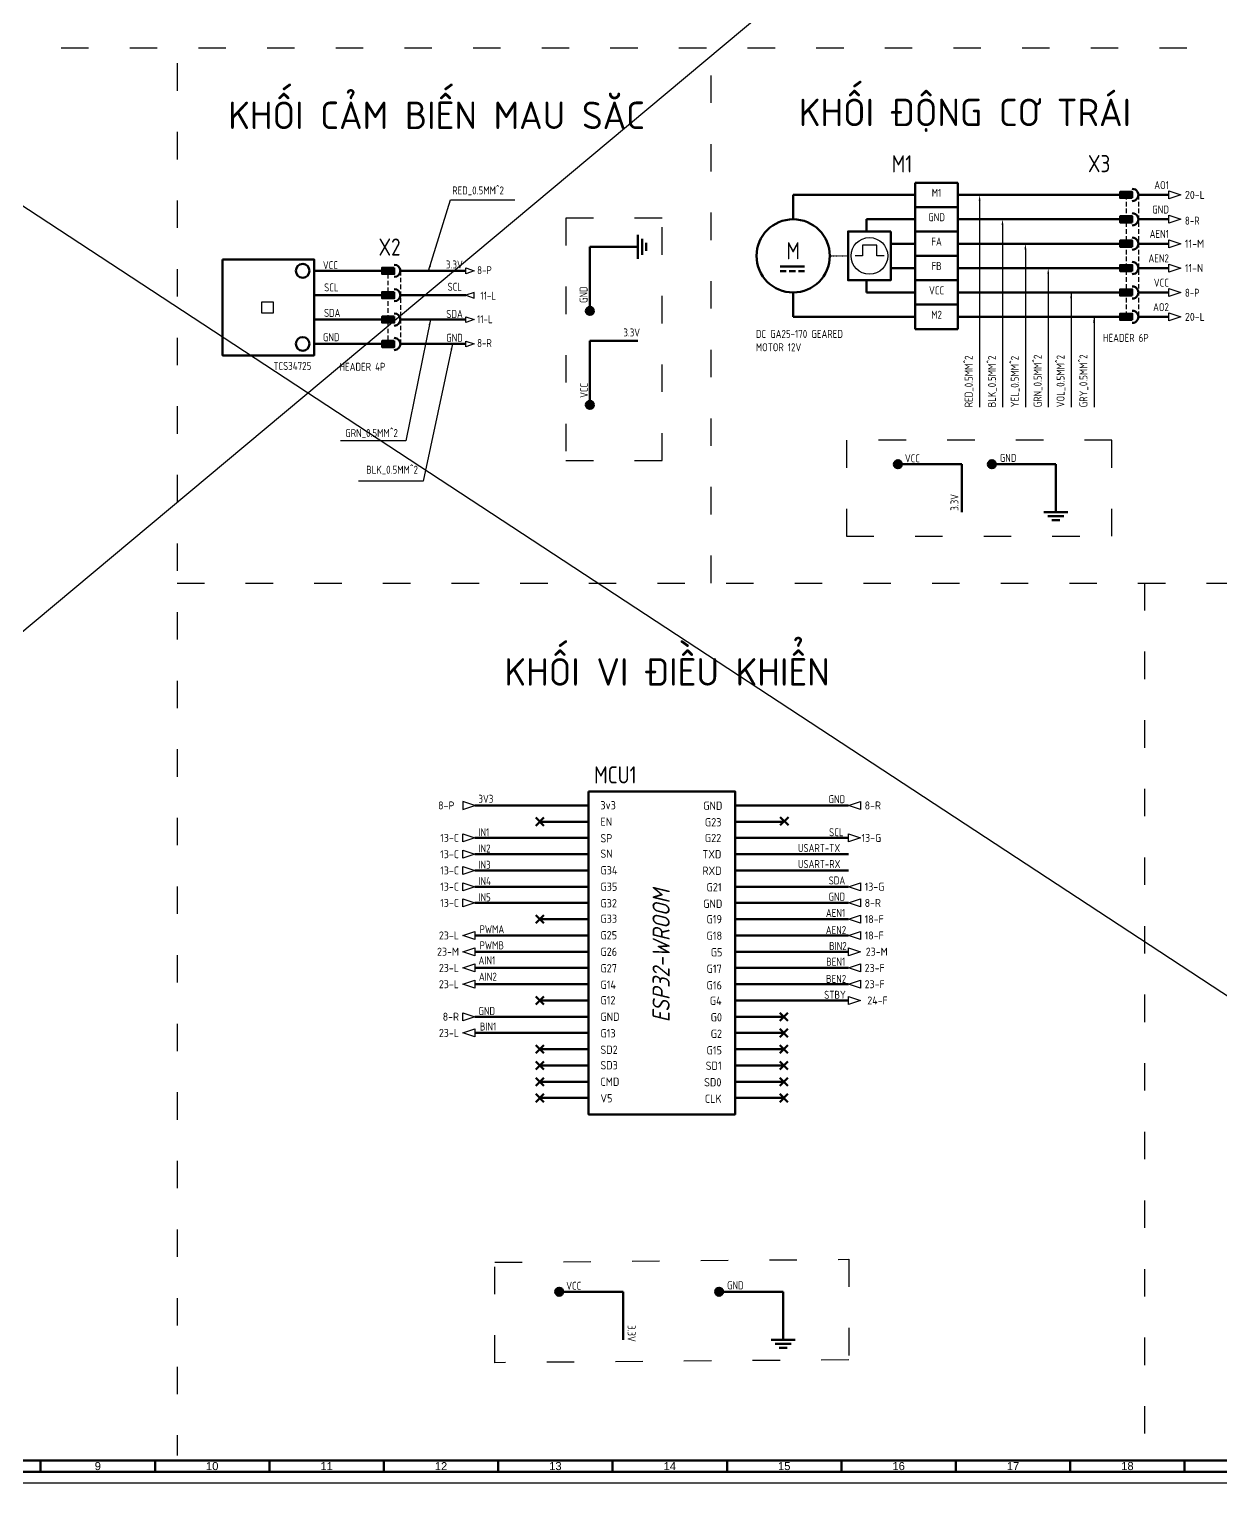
# Model space of a CAD drawing. Extents: x -73 to 5488, y -2262 to 3535.
# Drawn here: x 3952 to 4473, y -1766 to -1119 of the extents above; entities that cross this region are included whole.
import ezdxf
from ezdxf.enums import TextEntityAlignment as Align

# ---------------------------------------------------------------- set-up
doc = ezdxf.new("R2010")
doc.units = 0
for name, pattern in [('ACAD_ISO03W100', [30, 12, -18]), ('ACISOWELD', [3, 2, -1]), ('DASHED', [0.2, 0.1, -0.1])]:
    doc.linetypes.add(name, pattern=pattern)
for name, color, linetype, lineweight in [('BLK_0.5mm^2', 7, 'Continuous', 50), ('Khung_ten', 7, 'Continuous', 70), ('Lien dam 05', 2, 'Continuous', 50), ('Net dut025', 150, 'ACAD_ISO03W100', 25), ('Net khuat', 140, 'ACISOWELD', 25), ('Text', 3, 'Continuous', 25)]:
    doc.layers.add(name, color=color, linetype=linetype, lineweight=lineweight)
for name, color, linetype in [('NETDUC', 7, 'DASHED'), ('SYMS', 7, 'Continuous'), ('TAGS', 150, 'Continuous'), ('WIREREF', 52, 'Continuous'), ('WIREREF_DEST', 7, 'Continuous'), ('XREF', 7, 'Continuous')]:
    doc.layers.add(name, color=color, linetype=linetype)
doc.styles.add('3 ITALIC', font='tcvn+7284-2003i.ttf', dxfattribs={"height": 2.5})
doc.styles.add('Annotative', font='arial.ttf')
doc.styles.get("Standard").update_dxf_attribs({"font": 'isocp2.shx', "width": 0.9, "height": 3.5})
doc.styles.add('TVCN12', font='tcvn+7284-2003i.ttf', dxfattribs={"height": 2.5})
doc.styles.add('VN', font='Microsoft YaHei UI.ttf', dxfattribs={"width": 0.8})
doc.styles.add('WD_IEC 3.5', font='isocp2.shx', dxfattribs={"width": 0.9, "height": 3.5})
doc.styles.add('WD_IEC_2.5mm', font='isocp2.shx', dxfattribs={"width": 0.9, "height": 2.5})
doc.dimstyles.get("Standard").update_dxf_attribs({"dimtxt": 2.5, "dimasz": 0.18, "dimexe": 0.18, "dimexo": 0.0625, "dimgap": 0.09, "dimtad": 0, "dimtih": 1, "dimtoh": 1, "dimdec": 4, "dimzin": 0, "dimdsep": 46, "dimtxsty": 'Standard', "dimcen": 0.09, "dimadec": 0, "dimazin": 0, "dimtfac": 1, "dimtdec": 4, "dimtofl": 0, "dimtmove": 0, "dimatfit": 3, "dimfxl": 1, "dimtolj": 1, "dimtzin": 0, "dimarcsym": 0})

# ---------------------------------------------------------------- blocks, each defined once
blk = doc.blocks.new('VGND2')
for p, q in [((0, 0), (0, -5)), ((-3.75, -5), (3.75, -5)), ((-2.5, -6.25), (2.5, -6.25)), ((-1.25, -7.5), (1.25, -7.5))]:
    blk.add_line(p, q)
at = {"style": 'WD_IEC 3.5'}
for tag, p in [('INST', (-5.25, 2.75)), ('LOC', (-5.25, -0.75)), ('TAG1', (-5.25, -4.25))]:
    blk.add_attdef(tag, text='', height=2.5, dxfattribs=at).set_placement(p, align=Align.RIGHT)
at = {"style": 'WD_IEC 3.5', "flags": 1}
blk.add_attdef('X2TERM01', (0, 0), '', height=0.32, dxfattribs=at)
blk = doc.blocks.new('VC01PJ')
for p, q in [((0, 2.5), (0, 5)), ((0, -5), (0, -1.25))]:
    blk.add_line(p, q)
blk.add_lwpolyline([(-0.63, 0), (0.62, 0), (0.62, 2.5), (-0.63, 2.5)], close=True)
blk.add_arc((0, 0), 1.25, 180, 0)
blk.add_solid([(-0.63, 2.5), (-0.63, 0), (0.62, 2.5), (0.62, 0)])
at = {"style": 'WD_IEC 3.5'}
for tag, p in [('INST', (-5.25, 8)), ('LOC', (-5.25, 5)), ('TAG1', (-5.25, 2)), ('DESC1', (-5.25, -5.6)), ('DESC3', (-5.25, -11.6)), ('DESC2', (-5.25, -8.6))]:
    blk.add_attdef(tag, text='', height=2.5, dxfattribs=at).set_placement(p, align=Align.RIGHT)
blk.add_attdef('TERM02', text='', height=2, rotation=90, dxfattribs=at).set_placement((-1, 5), align=Align.RIGHT)
at = {"style": 'WD_IEC 3.5', "flags": 1}
for tag, p, height in [('X2TERM02', (0, 5), 0.32), ('X2TERMDESC02', (0, 4.48), 0.32), ('MFG', (2.75, 4), 1.5), ('X4LINK', (-1.25, 1.25), 0.32), ('X1LINK', (1.25, 1.25), 0.32), ('CAT', (2.75, 1.5), 1.5), ('ASSYCODE', (2.75, -2.75), 1), ('X8TERM01', (0, -5), 0.32), ('X8TERMDESC01', (0, -5.52), 0.32), ('FAMILY', (2.75, -4.25), 1), ('CATDESC', (2.75, -5.75), 1)]:
    blk.add_attdef(tag, p, '', height=height, dxfattribs=at)
at = {"style": 'WD_IEC 3.5'}
blk.add_attdef('TERM01', (-1, -5), '', height=2, rotation=90, dxfattribs=at)
blk = doc.blocks.new('HA1S1')
blk.add_lwpolyline([(0, 1.25), (3.75, 0), (0, -1.25)], close=True)
at = {"style": 'WD_IEC 3.5'}
for tag, height, flags, p in [('WIRENO', 2.5, 8, (-1.25, 1)), ('SIGCODE', 1, 1, (5, 1.8))]:
    blk.add_attdef(tag, text='', height=height, dxfattribs=dict(at, flags=flags)).set_placement(p, align=Align.RIGHT)
at = {"style": 'WD_IEC 3.5', "flags": 1}
blk.add_attdef('X4TERM01', (0, 0), '', height=0.32, dxfattribs=at)
at = {"style": 'WD_IEC 3.5'}
blk.add_attdef('XREF', text='', height=2.5, dxfattribs=at).set_placement((5, 0), align=Align.MIDDLE_LEFT)
blk.add_attdef('DESC1', text='', height=2.5, dxfattribs=at).set_placement((-1.25, -1), align=Align.TOP_RIGHT)
blk = doc.blocks.new('HA1D3')
blk.add_lwpolyline([(0, 0), (-3.75, -1.25), (-3.75, 1.25)], close=True)
at = {"style": 'WD_IEC 3.5'}
blk.add_attdef('XREF', text='', height=2.5, dxfattribs=at).set_placement((-5, 0), align=Align.MIDDLE_RIGHT)
at = {"style": 'WD_IEC 3.5', "flags": 1}
blk.add_attdef('SIGCODE', text='', height=1, dxfattribs=at).set_placement((-2.5, 1.8), align=Align.RIGHT)
at = {"style": 'WD_IEC 3.5'}
for tag, p, height, flags in [('X1TERM01', (0, 0), 0.32, 1), ('WIRENO', (1.25, 1), 2.5, 8)]:
    blk.add_attdef(tag, p, '', height=height, dxfattribs=dict(at, flags=flags))
blk.add_attdef('DESC1', text='', height=2.5, dxfattribs=at).set_placement((1.25, -1), align=Align.TOP_LEFT)
blk = doc.blocks.new('HA1D1')
blk.add_lwpolyline([(0, 0), (3.75, 1.25), (3.75, -1.25)], close=True)
at = {"style": 'WD_IEC 3.5'}
for tag, height, flags, p in [('WIRENO', 2.5, 8, (-1.25, 1)), ('SIGCODE', 1, 1, (5, 1.8))]:
    blk.add_attdef(tag, text='', height=height, dxfattribs=dict(at, flags=flags)).set_placement(p, align=Align.RIGHT)
at = {"style": 'WD_IEC 3.5', "flags": 1}
blk.add_attdef('X4TERM01', (0, 0), '', height=0.32, dxfattribs=at)
at = {"style": 'WD_IEC 3.5'}
blk.add_attdef('XREF', text='', height=2.5, dxfattribs=at).set_placement((5, 0), align=Align.MIDDLE_LEFT)
blk.add_attdef('DESC1', text='', height=2.5, dxfattribs=at).set_placement((-1.25, -1), align=Align.TOP_RIGHT)
blk = doc.blocks.new('HA1S3')
blk.add_lwpolyline([(-3.75, 0), (0, 1.25), (0, -1.25)], close=True)
at = {"style": 'WD_IEC 3.5'}
blk.add_attdef('XREF', text='', height=2.5, dxfattribs=at).set_placement((-5, 0), align=Align.MIDDLE_RIGHT)
at = {"style": 'WD_IEC 3.5', "flags": 1}
blk.add_attdef('SIGCODE', text='', height=1, dxfattribs=at).set_placement((-2.5, 1.8), align=Align.RIGHT)
at = {"style": 'WD_IEC 3.5'}
for tag, p, height, flags in [('X1TERM01', (0, 0), 0.32, 1), ('WIRENO', (1.25, 1), 2.5, 8)]:
    blk.add_attdef(tag, p, '', height=height, dxfattribs=dict(at, flags=flags))
blk.add_attdef('DESC1', text='', height=2.5, dxfattribs=at).set_placement((1.25, -1), align=Align.TOP_LEFT)

msp = doc.modelspace()

# ---------------------------------------------------------------- hatches: boundary and pattern name
at = {"layer": 'Lien dam 05'}
h = msp.add_hatch(color=256, dxfattribs=at)
h.dxf.hatch_style = 1
h.paths.add_polyline_path([(4195.5, -1242.09, 0.414214), (4197.25, -1243.84), (4197.25, -1242.09)])
h.paths.add_polyline_path([(4195.5, -1242.09), (4197.25, -1242.09), (4197.25, -1240.34, 0.414214)])
h.paths.add_polyline_path([(4197.25, -1240.34), (4197.25, -1242.09), (4197.25, -1243.84, 1)])
h = msp.add_hatch(color=256, dxfattribs=at)
h.dxf.hatch_style = 1
h.paths.add_polyline_path([(4199, -1283.16, -0.414214), (4197.25, -1284.91), (4197.25, -1283.16)])
h.paths.add_polyline_path([(4199, -1283.16), (4197.25, -1283.16), (4197.25, -1281.41, -0.414214)])
h.paths.add_polyline_path([(4197.25, -1281.41), (4197.25, -1283.16), (4197.25, -1284.91, -1)])
h = msp.add_hatch(color=256, dxfattribs=at)
h.dxf.hatch_style = 1
h.paths.add_polyline_path([(4331.84, -1310.9, -0.414214), (4330.09, -1309.15), (4331.84, -1309.15)])
h.paths.add_polyline_path([(4331.84, -1310.9), (4331.84, -1309.15), (4333.59, -1309.15, -0.414214)])
h.paths.add_polyline_path([(4333.59, -1309.15), (4331.84, -1309.15), (4330.09, -1309.15, -1)])
h = msp.add_hatch(color=256, dxfattribs=at)
h.dxf.hatch_style = 1
h.paths.add_polyline_path([(4372.91, -1307.4, 0.414214), (4371.16, -1309.15), (4372.91, -1309.15)])
h.paths.add_polyline_path([(4372.91, -1307.4), (4372.91, -1309.15), (4374.66, -1309.15, 0.414214)])
h.paths.add_polyline_path([(4374.66, -1309.15), (4372.91, -1309.15), (4371.16, -1309.15, 1)])
h = msp.add_hatch(color=256, dxfattribs=at)
h.dxf.hatch_style = 1
h.paths.add_polyline_path([(4183.82, -1672.76, -0.414214), (4182.07, -1671.01), (4183.82, -1671.01)])
h.paths.add_polyline_path([(4183.82, -1672.76), (4183.82, -1671.01), (4185.57, -1671.01, -0.414214)])
h.paths.add_polyline_path([(4185.57, -1671.01), (4183.82, -1671.01), (4182.07, -1671.01, -1)])
h = msp.add_hatch(color=256, dxfattribs=at)
h.dxf.hatch_style = 1
h.paths.add_polyline_path([(4253.69, -1669.26, 0.414214), (4251.94, -1671.01), (4253.69, -1671.01)])
h.paths.add_polyline_path([(4253.69, -1669.26), (4253.69, -1671.01), (4255.44, -1671.01, 0.414214)])
h.paths.add_polyline_path([(4255.44, -1671.01), (4253.69, -1671.01), (4251.94, -1671.01, 1)])

# ---------------------------------------------------------------- linework, layer by layer
msp.add_lwpolyline([(3559.15, -1754.79), (3559.15, -913.79), (4748.15, -913.79), (4748.15, -1754.79), (3559.15, -1754.79)], close=True)
at = {"layer": 'BLK_0.5mm^2'}
for p, q in [((4101.08, -1224.54), (4076.69, -1224.54)), ((4122.41, -1224.54), (4142.93, -1224.54)), ((4101.08, -1235.21), (4076.69, -1235.21)), ((4122.41, -1235.21), (4142.93, -1235.21)), ((4101.08, -1245.87), (4076.69, -1245.87)), ((4122.41, -1245.87), (4142.93, -1245.87)), ((4101.08, -1256.54), (4076.69, -1256.54)), ((4122.41, -1256.54), (4142.93, -1256.54))]:
    msp.add_line(p, q, dxfattribs=at)
at = {"layer": 'Khung_ten'}
for p, q in [((3957.15, -1749.79), (3957.15, -1744.79)), ((4007.15, -1749.79), (4007.15, -1744.79)), ((4057.15, -1749.79), (4057.15, -1744.79)), ((4107.15, -1749.79), (4107.15, -1744.79)), ((4157.15, -1749.79), (4157.15, -1744.79)), ((4207.15, -1749.79), (4207.15, -1744.79)), ((4257.15, -1749.79), (4257.15, -1744.79)), ((4307.15, -1749.79), (4307.15, -1744.79)), ((4357.15, -1749.79), (4357.15, -1744.79)), ((4407.15, -1749.79), (4407.15, -1744.79)), ((4457.15, -1749.79), (4457.15, -1744.79))]:
    msp.add_line(p, q, dxfattribs=at)
for points in [[(3571.15, -1749.79), (4743.15, -1749.79), (4743.15, -918.79), (3571.15, -918.79)], [(3576.15, -1744.79), (4738.15, -1744.79), (4738.15, -923.79), (3576.15, -923.79)]]:
    msp.add_lwpolyline(points, close=True, dxfattribs=at)
at = {"layer": 'Lien dam 05'}
for p, q in [((4339.41, -1196.67), (4339.41, -1186.01)), ((4358.07, -1186.01), (4339.41, -1186.01)), ((4358.07, -1186.01), (4358.07, -1196.67)), ((4286.07, -1191.34), (4339.41, -1191.34)), ((4286.07, -1202.01), (4286.07, -1191.34)), ((4358.07, -1196.67), (4339.41, -1196.67)), ((4339.41, -1207.34), (4339.41, -1196.67)), ((4358.07, -1191.34), (4368.74, -1191.34)), ((4358.07, -1191.34), (4374.07, -1191.34)), ((4358.07, -1196.67), (4358.07, -1207.34)), ((4367.55, -1191.34), (4426.89, -1191.34)), ((4436.96, -1191.34), (4450.29, -1191.34)), ((4339.41, -1202.01), (4318.07, -1202.01)), ((4318.07, -1202.01), (4318.07, -1207.34)), ((4358.07, -1202.01), (4368.74, -1202.01)), ((4358.07, -1202.01), (4374.07, -1202.01)), ((4367.55, -1202.01), (4426.89, -1202.01)), ((4436.96, -1202.01), (4450.29, -1202.01)), ((4358.07, -1207.34), (4339.41, -1207.34)), ((4339.41, -1218.01), (4339.41, -1207.34)), ((4358.07, -1207.34), (4358.07, -1218.01)), ((4197.25, -1214.09), (4204.25, -1214.09)), ((4197.25, -1214.09), (4197.25, -1242.09)), ((4204.25, -1214.09), (4211.25, -1214.09)), ((4328.74, -1212.67), (4339.41, -1212.67)), ((4358.07, -1212.67), (4368.74, -1212.67)), ((4358.07, -1212.67), (4374.07, -1212.67)), ((4367.55, -1212.67), (4426.89, -1212.67)), ((4436.96, -1212.67), (4450.29, -1212.67)), ((4280.39, -1222.62), (4291.06, -1222.62)), ((4358.07, -1218.01), (4339.41, -1218.01)), ((4339.41, -1228.67), (4339.41, -1218.01)), ((4358.07, -1218.01), (4358.07, -1228.67)), ((4280.39, -1224.75), (4283.06, -1224.75)), ((4284.34, -1224.75), (4287.11, -1224.75)), ((4291.06, -1224.75), (4288.39, -1224.75)), ((4318.07, -1228.67), (4318.07, -1234.01)), ((4328.74, -1223.34), (4339.41, -1223.34)), ((4358.07, -1228.67), (4339.41, -1228.67)), ((4339.41, -1239.34), (4339.41, -1228.67)), ((4358.07, -1223.34), (4368.74, -1223.34)), ((4358.07, -1223.34), (4374.07, -1223.34)), ((4358.07, -1228.67), (4358.07, -1239.34)), ((4367.55, -1223.34), (4426.89, -1223.34)), ((4436.96, -1223.34), (4450.29, -1223.34)), ((4286.07, -1234.01), (4286.07, -1244.67)), ((4318.07, -1234.01), (4339.41, -1234.01)), ((4358.07, -1234.01), (4368.74, -1234.01)), ((4358.07, -1234.01), (4374.07, -1234.01)), ((4367.55, -1234.01), (4426.89, -1234.01)), ((4436.96, -1234.01), (4450.29, -1234.01)), ((4358.07, -1239.34), (4339.41, -1239.34)), ((4339.41, -1250.01), (4339.41, -1239.34)), ((4358.07, -1239.34), (4358.07, -1250.01)), ((4286.07, -1244.67), (4339.41, -1244.67)), ((4358.07, -1244.67), (4368.74, -1244.67)), ((4358.07, -1244.67), (4374.07, -1244.67)), ((4367.55, -1244.67), (4426.89, -1244.67)), ((4436.96, -1244.67), (4450.29, -1244.67)), ((4197.25, -1255.16), (4218.25, -1255.16)), ((4197.25, -1255.16), (4197.25, -1283.16)), ((4358.07, -1250.01), (4339.41, -1250.01)), ((4359.84, -1309.15), (4331.84, -1309.15)), ((4359.84, -1309.15), (4359.84, -1330.15)), ((4400.91, -1309.15), (4372.91, -1309.15)), ((4400.91, -1309.15), (4400.91, -1316.15)), ((4400.91, -1316.15), (4400.91, -1323.15)), ((4147, -1458.35), (4196.65, -1458.35)), ((4310.31, -1458.35), (4260.66, -1458.35)), ((4173.56, -1463.69), (4177.09, -1467.22)), ((4173.56, -1467.22), (4177.09, -1463.69)), ((4196.65, -1465.45), (4175.33, -1465.45)), ((4281.98, -1465.45), (4260.66, -1465.45)), ((4280.42, -1463.48), (4283.96, -1467.01)), ((4280.42, -1467.01), (4283.96, -1463.48)), ((4147, -1472.56), (4196.65, -1472.56)), ((4310.31, -1472.56), (4260.66, -1472.56)), ((4147, -1479.67), (4196.65, -1479.67)), ((4310.31, -1479.67), (4260.66, -1479.67)), ((4147, -1486.78), (4196.65, -1486.78)), ((4310.31, -1486.78), (4260.66, -1486.78)), ((4147, -1493.88), (4196.65, -1493.88)), ((4310.31, -1493.88), (4260.66, -1493.88)), ((4147, -1500.99), (4196.65, -1500.99)), ((4196.65, -1500.99), (4175.33, -1500.99)), ((4310.31, -1500.99), (4260.66, -1500.99)), ((4173.56, -1506.33), (4177.09, -1509.87)), ((4173.56, -1509.87), (4177.09, -1506.33)), ((4196.65, -1508.1), (4175.33, -1508.1)), ((4310.31, -1508.1), (4260.66, -1508.1)), ((4147, -1515.21), (4196.65, -1515.21)), ((4310.31, -1515.21), (4260.66, -1515.21)), ((4147, -1522.31), (4196.65, -1522.31)), ((4310.31, -1522.31), (4260.66, -1522.31)), ((4147, -1529.42), (4196.65, -1529.42)), ((4310.31, -1529.42), (4260.66, -1529.42)), ((4147, -1536.53), (4196.65, -1536.53)), ((4310.31, -1536.53), (4260.66, -1536.53)), ((4173.56, -1541.87), (4177.09, -1545.4)), ((4173.56, -1545.4), (4177.09, -1541.87)), ((4196.65, -1543.64), (4175.33, -1543.64)), ((4310.31, -1543.64), (4260.66, -1543.64)), ((4147, -1550.74), (4196.65, -1550.74)), ((4281.98, -1550.74), (4260.66, -1550.74)), ((4280.21, -1548.98), (4283.75, -1552.51)), ((4280.21, -1552.51), (4283.75, -1548.98)), ((4147, -1557.85), (4196.65, -1557.85)), ((4281.98, -1557.85), (4260.66, -1557.85)), ((4280.21, -1556.08), (4283.75, -1559.62)), ((4280.21, -1559.62), (4283.75, -1556.08)), ((4173.56, -1563.19), (4177.09, -1566.73)), ((4173.56, -1566.73), (4177.09, -1563.19)), ((4196.65, -1564.96), (4175.33, -1564.96)), ((4281.98, -1564.96), (4260.66, -1564.96)), ((4280.21, -1563.19), (4283.75, -1566.73)), ((4280.21, -1566.73), (4283.75, -1563.19)), ((4173.56, -1570.3), (4177.09, -1573.83)), ((4173.56, -1573.83), (4177.09, -1570.3)), ((4196.65, -1572.07), (4175.33, -1572.07)), ((4281.98, -1572.07), (4260.66, -1572.07)), ((4280.21, -1570.3), (4283.75, -1573.83)), ((4280.21, -1573.83), (4283.75, -1570.3)), ((4173.56, -1577.41), (4177.09, -1580.94)), ((4173.56, -1580.94), (4177.09, -1577.41)), ((4280.21, -1577.41), (4283.75, -1580.94)), ((4280.21, -1580.94), (4283.75, -1577.41)), ((4173.56, -1584.51), (4177.09, -1588.05)), ((4173.56, -1588.05), (4177.09, -1584.51)), ((4196.65, -1579.17), (4175.33, -1579.17)), ((4281.98, -1579.17), (4260.66, -1579.17)), ((4280.21, -1584.51), (4283.75, -1588.05)), ((4280.21, -1588.05), (4283.75, -1584.51)), ((4196.65, -1586.28), (4175.33, -1586.28)), ((4281.98, -1586.28), (4260.66, -1586.28)), ((4211.82, -1671.01), (4183.82, -1671.01)), ((4211.82, -1671.01), (4211.82, -1692.01)), ((4281.69, -1671.01), (4253.69, -1671.01)), ((4281.69, -1671.01), (4281.69, -1678.01)), ((4281.69, -1678.01), (4281.69, -1685.01))]:
    msp.add_line(p, q, dxfattribs=at)
at = {"layer": 'Lien dam 05', "lineweight": 25}
for p, q in [((4322.7, -1213.25), (4316.3, -1213.25)), ((4316.3, -1213.25), (4316.3, -1218.04)), ((4322.7, -1217.99), (4322.7, -1213.25)), ((4316.3, -1218.04), (4313.11, -1218.04)), ((4325.9, -1217.99), (4322.7, -1217.99))]:
    msp.add_line(p, q, dxfattribs=at)
at = {"layer": 'Lien dam 05'}
for points in [[(4328.74, -1207.34), (4328.74, -1228.67), (4310.07, -1228.67), (4310.07, -1207.34)], [(4036.7, -1219.55), (4036.7, -1261.53), (4076.69, -1261.53), (4076.69, -1219.55)], [(4196.65, -1452.23), (4260.66, -1452.23), (4260.66, -1593.44), (4196.65, -1593.44)]]:
    msp.add_lwpolyline(points, close=True, dxfattribs=at)
msp.add_lwpolyline([(4260.66, -1452.23), (4260.66, -1593.44), (4196.65, -1593.44), (4196.65, -1452.23)], dxfattribs=at)
for centre, radius in [((4286.07, -1218.01), 16), ((4071.69, -1224.55), 3), ((4197.25, -1242.09), 1.75), ((4071.69, -1256.53), 3), ((4197.25, -1283.16), 1.75), ((4331.84, -1309.15), 1.75), ((4372.91, -1309.15), 1.75), ((4183.82, -1671.01), 1.75), ((4253.69, -1671.01), 1.75)]:
    msp.add_circle(centre, radius, dxfattribs=at)
at = {"layer": 'Lien dam 05', "lineweight": 25}
msp.add_circle((4319.41, -1218.01), 8, dxfattribs=at)
at = {"layer": 'Net dut025'}
for p, q in [((4016.77, -923.79), (4016.77, -1742.69)), ((3576.15, -1127.05), (4738.15, -1127.05)), ((4250.26, -1361.08), (4250.26, -1127.05)), ((4016.77, -1361.08), (4738.15, -1361.08)), ((4439.69, -1361.08), (4439.69, -1744.79))]:
    msp.add_line(p, q, dxfattribs=at)
for points in [[(4186.75, -1201.45), (4186.75, -1307.52), (4228.75, -1307.52), (4228.75, -1201.45)], [(4425.41, -1298.65), (4309.33, -1298.65), (4309.33, -1340.65), (4425.41, -1340.65)], [(4310.34, -1656.84), (4310.34, -1700.78), (4155.68, -1702.06), (4155.68, -1658.12)]]:
    msp.add_lwpolyline(points, close=True, dxfattribs=at)
at = {"layer": 'Net khuat'}
for p, q in [((4431.62, -1191.34), (4431.62, -1246.01)), ((4436.96, -1191.34), (4436.96, -1244.67)), ((4109.08, -1257.87), (4109.08, -1223.21)), ((4114.41, -1224.54), (4114.41, -1256.54))]:
    msp.add_line(p, q, dxfattribs=at)
at = {"layer": 'NETDUC'}
msp.add_line((4302.07, -1218.01), (4310.07, -1218.01), dxfattribs=at)
at = {"layer": 'SYMS'}
for p, q in [((2684.64, -365.88), (5487.99, -2206.03)), ((5106.8, -413.47), (2899.06, -2261.56)), ((4367.55, -1193.84), (4367.55, -1258.48)), ((4377.55, -1204.51), (4377.55, -1258.48)), ((4387.55, -1215.17), (4387.55, -1258.48)), ((4397.55, -1225.84), (4397.55, -1258.48)), ((4407.55, -1234.01), (4407.55, -1258.48)), ((4417.55, -1244.67), (4417.55, -1258.48)), ((4367.55, -1258.48), (4367.55, -1284.2)), ((4377.55, -1258.48), (4377.55, -1284.2)), ((4387.55, -1258.48), (4387.55, -1284.2)), ((4397.55, -1258.48), (4397.55, -1284.2)), ((4407.55, -1258.48), (4407.55, -1284.2)), ((4417.55, -1258.48), (4417.55, -1284.2))]:
    msp.add_line(p, q, dxfattribs=at)
msp.add_lwpolyline([(4053.81, -1238.04), (4058.81, -1238.04), (4058.81, -1243.04), (4053.81, -1243.04)], close=True, dxfattribs=at)
for points in [[(4367.14, -1193.84), (4367.55, -1191.34), (4367.97, -1193.84)], [(4377.14, -1204.51), (4377.55, -1202.01), (4377.97, -1204.51)], [(4387.14, -1215.17), (4387.55, -1212.67), (4387.97, -1215.17)], [(4397.14, -1225.84), (4397.55, -1223.34), (4397.97, -1225.84)], [(4407.14, -1236.51), (4407.55, -1234.01), (4407.97, -1236.51)], [(4417.14, -1247.17), (4417.55, -1244.67), (4417.97, -1247.17)]]:
    msp.add_solid(points, dxfattribs=at)

# ---------------------------------------------------------------- block references
at = {"layer": 'BLK_0.5mm^2', "yscale": 2.13333866664, "zscale": 2.13333866664}
for p, xscale, rotation in [((4434.29, -1191.34), 2.13333866664, 89.99999999999997), ((4434.29, -1202.01), 2.13333866664, 89.99999999999997), ((4434.29, -1212.67), 2.13333866664, 89.99999999999997), ((4434.29, -1223.34), 2.13333866664, 89.99999999999997), ((4111.74, -1235.21), -2.13333866664, 90), ((4434.29, -1234.01), 2.13333866664, 89.99999999999997), ((4434.29, -1244.67), 2.13333866664, 89.99999999999997), ((4111.74, -1245.87), -2.13333866664, 90), ((4111.74, -1256.54), -2.13333866664, 90)]:
    msp.add_blockref('VC01PJ', p, dxfattribs=dict(at, xscale=xscale, rotation=rotation))
at = {"layer": 'BLK_0.5mm^2'}
ref = msp.add_blockref('VC01PJ', (4111.74, -1224.54), dxfattribs=dict(at, xscale=-2.13333866664, yscale=2.13333866664, zscale=2.13333866664, rotation=90))
ref.add_attrib('TAG1', 'X2', dxfattribs={"layer": 'TAGS', "height": 7.5, "style": 'WD_IEC_2.5mm', "width": 0.9}).set_placement((4114.48, -1210.38), align=Align.TOP_RIGHT)
at = {"layer": 'Lien dam 05', "xscale": 1.4, "yscale": 1.4, "zscale": 1.4, "rotation": 90}
msp.add_blockref('VGND2', (4211.25, -1214.09), dxfattribs=at)
at = {"layer": 'Lien dam 05', "xscale": 1.4, "yscale": 1.4, "zscale": 1.4}
for p in [(4400.91, -1323.15), (4281.69, -1685.01)]:
    msp.add_blockref('VGND2', p, dxfattribs=at)
at = {"layer": 'SYMS'}
ref = msp.add_blockref('HA1S1', (4450.29, -1191.34), dxfattribs=dict(at, xscale=1.4, yscale=1.4, zscale=1.4))
ref.add_attrib('XREF', '20-L', dxfattribs={"layer": 'XREF', "height": 3.5, "style": 'WD_IEC 3.5'}).set_placement((4457.29, -1191.34), align=Align.MIDDLE_LEFT)
ref = msp.add_blockref('HA1S1', (4450.29, -1202.01), dxfattribs=dict(at, xscale=1.4, yscale=1.4, zscale=1.4))
ref.add_attrib('XREF', '8-R', dxfattribs={"layer": 'XREF', "height": 3.5, "style": 'WD_IEC_2.5mm', "width": 0.9}).set_placement((4457.29, -1200.86), align=Align.TOP_LEFT)
ref = msp.add_blockref('HA1S1', (4450.29, -1212.67), dxfattribs=dict(at, xscale=1.4, yscale=1.4, zscale=1.4))
ref.add_attrib('XREF', '11-M', dxfattribs={"layer": 'XREF', "height": 3.5, "style": 'WD_IEC 3.5'}).set_placement((4457.29, -1212.67), align=Align.MIDDLE_LEFT)
ref = msp.add_blockref('HA1S1', (4142.93, -1224.54), dxfattribs=at)
ref.add_attrib('XREF', '8-P', dxfattribs={"layer": 'XREF', "height": 3.5, "style": 'WD_IEC 3.5', "width": 0.9}).set_placement((4147.93, -1222.51), align=Align.TOP_LEFT)
ref.add_attrib('WIRENO', '3.3V', dxfattribs={"layer": 'WIREREF', "height": 3.5, "style": 'WD_IEC 3.5', "width": 0.9, "flags": 8}).set_placement((4141.68, -1220.03), align=Align.TOP_RIGHT)
ref = msp.add_blockref('HA1S1', (4450.29, -1223.34), dxfattribs=dict(at, xscale=1.4, yscale=1.4, zscale=1.4))
ref.add_attrib('XREF', '11-N', dxfattribs={"layer": 'XREF', "height": 3.5, "style": 'WD_IEC 3.5'}).set_placement((4457.29, -1223.34), align=Align.MIDDLE_LEFT)
ref = msp.add_blockref('HA1D3', (4142.93, -1235.21), dxfattribs=dict(at, xscale=-1))
ref.add_attrib('XREF', '11-L', dxfattribs={"layer": 'XREF', "height": 3.5, "style": 'WD_IEC 3.5', "width": 0.9}).set_placement((4156.2, -1233.7), align=Align.TOP_RIGHT)
ref.add_attrib('WIRENO', 'SCL', dxfattribs={"layer": 'WIREREF_DEST', "height": 3.5, "style": 'WD_IEC 3.5', "width": 0.9, "flags": 8}).set_placement((4135.02, -1229.76), align=Align.TOP_LEFT)
ref = msp.add_blockref('HA1S1', (4450.29, -1234.01), dxfattribs=dict(at, xscale=1.4, yscale=1.4, zscale=1.4))
ref.add_attrib('XREF', '8-P', dxfattribs={"layer": 'XREF', "height": 3.5, "style": 'WD_IEC_2.5mm', "width": 0.9}).set_placement((4457.29, -1232.39), align=Align.TOP_LEFT)
ref = msp.add_blockref('HA1S1', (4142.93, -1245.87), dxfattribs=at)
ref.add_attrib('XREF', '11-L', dxfattribs={"layer": 'XREF', "height": 3.5, "style": 'WD_IEC 3.5', "width": 0.9}).set_placement((4147.93, -1243.95), align=Align.TOP_LEFT)
ref.add_attrib('WIRENO', 'SDA', dxfattribs={"layer": 'WIREREF', "height": 3.5, "style": 'WD_IEC 3.5', "width": 0.9, "flags": 8}).set_placement((4141.68, -1241.67), align=Align.TOP_RIGHT)
ref = msp.add_blockref('HA1S1', (4450.29, -1244.67), dxfattribs=dict(at, xscale=1.4, yscale=1.4, zscale=1.4))
ref.add_attrib('XREF', '20-L', dxfattribs={"layer": 'XREF', "height": 3.5, "style": 'WD_IEC 3.5'}).set_placement((4457.29, -1244.67), align=Align.MIDDLE_LEFT)
ref = msp.add_blockref('HA1S1', (4142.93, -1256.54), dxfattribs=at)
ref.add_attrib('XREF', '8-R', dxfattribs={"layer": 'XREF', "height": 3.5, "style": 'WD_IEC 3.5', "width": 0.9}).set_placement((4147.93, -1254.37), align=Align.TOP_LEFT)
ref.add_attrib('WIRENO', 'GND', dxfattribs={"layer": 'WIREREF', "height": 3.5, "style": 'WD_IEC 3.5', "width": 0.9, "flags": 8}).set_placement((4141.68, -1252.08), align=Align.TOP_RIGHT)
ref = msp.add_blockref('HA1D1', (4147, -1458.35), dxfattribs=dict(at, xscale=-1.4, yscale=1.4, zscale=1.4))
ref.add_attrib('XREF', '8-P', dxfattribs={"layer": 'XREF', "height": 3.5, "style": 'WD_IEC 3.5'}).set_placement((4130.9, -1458.35), align=Align.MIDDLE_LEFT)
ref = msp.add_blockref('HA1D1', (4310.31, -1458.35), dxfattribs=dict(at, xscale=1.4, yscale=1.4, zscale=1.4))
ref.add_attrib('XREF', '8-R', dxfattribs={"layer": 'XREF', "height": 3.5, "style": 'WD_IEC 3.5'}).set_placement((4317.31, -1458.35), align=Align.MIDDLE_LEFT)
ref = msp.add_blockref('HA1D3', (4147, -1472.56), dxfattribs=dict(at, xscale=1.4, yscale=1.4, zscale=1.4))
ref.add_attrib('XREF', '13-C', dxfattribs={"layer": 'XREF', "height": 3.5, "style": 'WD_IEC 3.5'}).set_placement((4140, -1472.56), align=Align.MIDDLE_RIGHT)
ref = msp.add_blockref('HA1D3', (4315.56, -1472.56), dxfattribs=dict(at, xscale=1.4, yscale=1.4, zscale=1.4))
ref.add_attrib('XREF', '13-G', dxfattribs={"layer": 'XREF', "height": 3.5, "style": 'WD_IEC 3.5'}).set_placement((4324.54, -1472.56), align=Align.MIDDLE_RIGHT)
ref = msp.add_blockref('HA1D3', (4147, -1479.67), dxfattribs=dict(at, xscale=1.4, yscale=1.4, zscale=1.4))
ref.add_attrib('XREF', '13-C', dxfattribs={"layer": 'XREF', "height": 3.5, "style": 'WD_IEC 3.5'}).set_placement((4140, -1479.67), align=Align.MIDDLE_RIGHT)
ref = msp.add_blockref('HA1D3', (4147, -1486.78), dxfattribs=dict(at, xscale=1.4, yscale=1.4, zscale=1.4))
ref.add_attrib('XREF', '13-C', dxfattribs={"layer": 'XREF', "height": 3.5, "style": 'WD_IEC 3.5'}).set_placement((4140, -1486.78), align=Align.MIDDLE_RIGHT)
ref = msp.add_blockref('HA1D3', (4147, -1493.88), dxfattribs=dict(at, xscale=1.4, yscale=1.4, zscale=1.4))
ref.add_attrib('XREF', '13-C', dxfattribs={"layer": 'XREF', "height": 3.5, "style": 'WD_IEC 3.5'}).set_placement((4140, -1493.88), align=Align.MIDDLE_RIGHT)
ref = msp.add_blockref('HA1D1', (4310.31, -1493.88), dxfattribs=dict(at, xscale=1.4, yscale=1.4, zscale=1.4))
ref.add_attrib('XREF', '13-G', dxfattribs={"layer": 'XREF', "height": 3.5, "style": 'WD_IEC 3.5'}).set_placement((4317.31, -1493.88), align=Align.MIDDLE_LEFT)
ref = msp.add_blockref('HA1D3', (4147, -1500.99), dxfattribs=dict(at, xscale=1.4, yscale=1.4, zscale=1.4))
ref.add_attrib('XREF', '13-C', dxfattribs={"layer": 'XREF', "height": 3.5, "style": 'WD_IEC 3.5'}).set_placement((4140, -1500.99), align=Align.MIDDLE_RIGHT)
ref = msp.add_blockref('HA1D1', (4310.31, -1500.99), dxfattribs=dict(at, xscale=1.4, yscale=1.4, zscale=1.4))
ref.add_attrib('XREF', '8-R', dxfattribs={"layer": 'XREF', "height": 3.5, "style": 'WD_IEC 3.5'}).set_placement((4317.31, -1500.99), align=Align.MIDDLE_LEFT)
ref = msp.add_blockref('HA1D1', (4310.31, -1508.1), dxfattribs=dict(at, xscale=1.4, yscale=1.4, zscale=1.4))
ref.add_attrib('XREF', '18-F', dxfattribs={"layer": 'XREF', "height": 3.5, "style": 'WD_IEC 3.5'}).set_placement((4317.31, -1508.1), align=Align.MIDDLE_LEFT)
ref = msp.add_blockref('HA1S3', (4147, -1515.21), dxfattribs=dict(at, xscale=1.4, yscale=1.4, zscale=1.4))
ref.add_attrib('XREF', '23-L', dxfattribs={"layer": 'XREF', "height": 3.5, "style": 'WD_IEC 3.5'}).set_placement((4140, -1515.21), align=Align.MIDDLE_RIGHT)
ref = msp.add_blockref('HA1D1', (4310.31, -1515.21), dxfattribs=dict(at, xscale=1.4, yscale=1.4, zscale=1.4))
ref.add_attrib('XREF', '18-F', dxfattribs={"layer": 'XREF', "height": 3.5, "style": 'WD_IEC 3.5'}).set_placement((4317.31, -1515.21), align=Align.MIDDLE_LEFT)
ref = msp.add_blockref('HA1S3', (4147, -1522.31), dxfattribs=dict(at, xscale=1.4, yscale=1.4, zscale=1.4))
ref.add_attrib('XREF', '23-M', dxfattribs={"layer": 'XREF', "height": 3.5, "style": 'WD_IEC 3.5'}).set_placement((4140, -1522.31), align=Align.MIDDLE_RIGHT)
ref = msp.add_blockref('HA1D3', (4315.56, -1522.31), dxfattribs=dict(at, xscale=1.4, yscale=1.4, zscale=1.4))
ref.add_attrib('XREF', '23-M', dxfattribs={"layer": 'XREF', "height": 3.5, "style": 'WD_IEC 3.5'}).set_placement((4327.37, -1522.31), align=Align.MIDDLE_RIGHT)
ref = msp.add_blockref('HA1S3', (4147, -1529.42), dxfattribs=dict(at, xscale=1.4, yscale=1.4, zscale=1.4))
ref.add_attrib('XREF', '23-L', dxfattribs={"layer": 'XREF', "height": 3.5, "style": 'WD_IEC 3.5'}).set_placement((4140, -1529.42), align=Align.MIDDLE_RIGHT)
ref = msp.add_blockref('HA1D1', (4310.31, -1529.42), dxfattribs=dict(at, xscale=1.4, yscale=1.4, zscale=1.4))
ref.add_attrib('XREF', '23-F', dxfattribs={"layer": 'XREF', "height": 3.5, "style": 'WD_IEC 3.5'}).set_placement((4317.31, -1529.42), align=Align.MIDDLE_LEFT)
ref = msp.add_blockref('HA1S3', (4147, -1536.53), dxfattribs=dict(at, xscale=1.4, yscale=1.4, zscale=1.4))
ref.add_attrib('XREF', '23-L', dxfattribs={"layer": 'XREF', "height": 3.5, "style": 'WD_IEC 3.5'}).set_placement((4140, -1536.53), align=Align.MIDDLE_RIGHT)
ref = msp.add_blockref('HA1D1', (4310.31, -1536.53), dxfattribs=dict(at, xscale=1.4, yscale=1.4, zscale=1.4))
ref.add_attrib('XREF', '23-F', dxfattribs={"layer": 'XREF', "height": 3.5, "style": 'WD_IEC 3.5'}).set_placement((4317.31, -1536.53), align=Align.MIDDLE_LEFT)
ref = msp.add_blockref('HA1D3', (4315.56, -1543.64), dxfattribs=dict(at, xscale=1.4, yscale=1.4, zscale=1.4))
ref.add_attrib('XREF', '24-F', dxfattribs={"layer": 'XREF', "height": 3.5, "style": 'WD_IEC 3.5'}).set_placement((4327.37, -1543.64), align=Align.MIDDLE_RIGHT)
ref = msp.add_blockref('HA1D3', (4147, -1550.74), dxfattribs=dict(at, xscale=1.4, yscale=1.4, zscale=1.4))
ref.add_attrib('XREF', '8-R', dxfattribs={"layer": 'XREF', "height": 3.5, "style": 'WD_IEC 3.5'}).set_placement((4140, -1550.74), align=Align.MIDDLE_RIGHT)
ref = msp.add_blockref('HA1S3', (4147, -1557.85), dxfattribs=dict(at, xscale=1.4, yscale=1.4, zscale=1.4))
ref.add_attrib('XREF', '23-L', dxfattribs={"layer": 'XREF', "height": 3.5, "style": 'WD_IEC 3.5'}).set_placement((4140, -1557.85), align=Align.MIDDLE_RIGHT)

# ---------------------------------------------------------------- texts
at = {"layer": 'Khung_ten', "char_height": 3.5, "width": 50, "attachment_point": 5, "style": 'Annotative'}
for s, insert in [('9', (3982.15, -1747.29)), ('10', (4032.15, -1747.29)), ('11', (4082.15, -1747.29)), ('12', (4132.15, -1747.29)), ('13', (4182.15, -1747.29)), ('14', (4232.15, -1747.29)), ('15', (4282.15, -1747.29)), ('16', (4332.15, -1747.29)), ('17', (4382.15, -1747.29)), ('18', (4432.15, -1747.29))]:
    msp.add_mtext(s, dxfattribs=dict(at, insert=insert))
at = {"layer": 'Lien dam 05'}
for s, width, heights, insert, char_height, attachment_point, style in [('KHỐI CẢM BIẾN MAU SĂC', 227.4024, [0], (4130.25, -1156.54), 12, 5, 'TVCN12'), ('KHỐI ĐỘNG CƠ TRÁI', 178.5, [0], (4361.15, -1156.54), 12, 5, '3 ITALIC'), ('M', 16.8012, [0], (4286.07, -1215.74), 7.5, 5, 'WD_IEC 3.5'), ('{\\fISOCPEUR|b0|i0|c0|p34;VCC}', 21, [0], (4087.07, -1222.06), 3.5, 6, 'VN'), ('{\\fISOCPEUR|b0|i0|c0|p34;SCL}', 21, [3.62], (4087.32, -1231.78), 3.5, 6, 'VN'), ('{\\fISOCPEUR|b0|i0|c0|p34;SDA}', 21, [0], (4088.16, -1242.94), 3.5, 6, 'VN'), ('{\\fISOCPEUR|b0|i0|c0|p34;GND}', 21, [0], (4087.76, -1253.58), 3.5, 6, 'VN'), ('{\\fISOCPEUR|b0|i0|c0|p34;3.3V}', 5.6, [0], (4211.86, -1251.51), 3.5, 4, 'VN'), ('{\\fISOCPEUR|b0|i0|c0|p34;VCC}', 21, [0], (4341.46, -1306.56), 3.5, 6, 'VN'), ('{\\fISOCPEUR|b0|i0|c0|p34;GND}', 21, [0], (4376.41, -1306.35), 3.5, 4, 'VN'), ('{\\fISOCPEUR|b0|i0|c0|p34;VCC}', 21, [0], (4193.44, -1668.42), 3.5, 6, 'VN'), ('{\\fISOCPEUR|b0|i0|c0|p34;GND}', 21, [0], (4257.19, -1668.21), 3.5, 4, 'VN')]:
    msp.add_mtext_dynamic_manual_height_columns(s, width=width, gutter_width=24.5, heights=heights, dxfattribs=dict(at, insert=insert, char_height=char_height, attachment_point=attachment_point, style=style))
at = {"layer": 'Lien dam 05', "char_height": 3.5, "style": 'VN'}
for s, width, insert, attachment_point, rotation in [('{\\fISOCPEUR|b0|i0|c0|p34;GND}', 21, (4194.45, -1238.59), 4, 90), ('{\\fISOCPEUR|b0|i0|c0|p34;VCC}', 21, (4194.66, -1273.54), 6, 90), ('{\\fISOCPEUR|b0|i0|c0|p34;3.3V}', 5.6, (4356.56, -1329.45), 4, 90), ('{\\fISOCPEUR|b0|i0|c0|p34;3.3V}', 5.6, (4215.47, -1685.62), 4, 270)]:
    msp.add_mtext_dynamic_manual_height_columns(s, width=width, gutter_width=24.5, heights=[0], dxfattribs=dict(at, insert=insert, attachment_point=attachment_point, rotation=rotation))
at = {"layer": 'Lien dam 05', "insert": (4230.95, -1399.96), "char_height": 12, "width": 365.1923, "attachment_point": 5, "style": '3 ITALIC'}
msp.add_mtext('KHỐI VI ĐIỀU KHIỂN', dxfattribs=at)
at = {"layer": 'SYMS', "style": 'WD_IEC_2.5mm', "width": 0.9}
for s, p in [('RED_0.5MM^ 2', (4364.54, -1284.2)), ('BLK_0.5MM^ 2', (4374.68, -1284.2)), ('YEL_0.5MM^ 2', (4384.68, -1284.2)), ('GRN_0.5MM^ 2', (4394.68, -1284.2)), ('VOL_0.5MM^ 2', (4404.68, -1284.2)), ('GRY_0.5MM^ 2', (4414.68, -1284.2))]:
    msp.add_text(s, height=3.5, rotation=90, dxfattribs=at).set_placement(p)
at = {"layer": 'SYMS', "char_height": 3.5, "style": 'WD_IEC_2.5mm'}
for s, insert, attachment_point in [('\\A1;RED_0.5MM^ 2', (4137.05, -1191.47), 7), ('\\A1;GRN_0.5MM^ 2', (4113.3, -1297.56), 9), ('\\A1;BLK_0.5MM^ 2', (4122.08, -1313.61), 9)]:
    msp.add_mtext(s, dxfattribs=dict(at, insert=insert, attachment_point=attachment_point))
at = {"layer": 'TAGS', "attachment_point": 4, "style": 'WD_IEC 3.5'}
for s, width, insert, char_height in [('M1', 21, (4329.17, -1177.75), 7.5), ('X3', 21, (4414.92, -1177.67), 7.5), ('DC GA25-170 GEARED MOTOR 12V', 48.8735, (4269.74, -1255.05), 3.5), ('MCU1', 21, (4199.08, -1444.99), 7.5)]:
    msp.add_mtext_dynamic_manual_height_columns(s, width=width, gutter_width=24.5, heights=[0], dxfattribs=dict(at, insert=insert, char_height=char_height))
at = {"layer": 'TAGS', "char_height": 3.5}
for s, width, insert, attachment_point in [('\\pxqj;HEADER 6P', 28.7507, (4435.81, -1253.86), 5), ('TCS34725', 21, (4058.88, -1266.15), 4), ('\\pxqj;HEADER 4P', 28.7507, (4102.12, -1266.52), 5)]:
    msp.add_mtext_dynamic_manual_height_columns(s, width=width, gutter_width=24.5, heights=[0], dxfattribs=dict(at, insert=insert, attachment_point=attachment_point))
at = {"layer": 'TAGS', "insert": (4228.35, -1494.99), "char_height": 7.5, "attachment_point": 6, "rotation": 90, "style": 'WD_IEC 3.5'}
msp.add_mtext_dynamic_manual_height_columns('{\\fTCVN 7284|b0|i1|c0|p34;ESP32-WROOM}', width=21, gutter_width=24.5, heights=[16.76], dxfattribs=at)
at = {"layer": 'Text'}
for s, p in [('3v3', (4201.81, -1460.05)), ('GND', (4246.78, -1460.27)), ('EN', (4201.81, -1467.27)), ('G23', (4247.48, -1467.49)), ('SP', (4201.81, -1474.49)), ('G22', (4247.46, -1474.39)), ('SN', (4201.81, -1481.26)), ('TXD', (4246.41, -1481.48)), ('G34', (4201.81, -1488.48)), ('RXD', (4246.39, -1488.7)), ('G35', (4201.81, -1495.7)), ('G21', (4248.21, -1495.92)), ('G32', (4201.81, -1502.92)), ('GND', (4246.77, -1503.14)), ('G33', (4201.81, -1509.69)), ('G19', (4248.19, -1509.91)), ('G25', (4201.81, -1516.91)), ('G18', (4248.2, -1517.13)), ('G26', (4201.81, -1524.13)), ('G5', (4250.03, -1524.35)), ('G27', (4201.81, -1531.35)), ('G17', (4248.22, -1531.57)), ('G14', (4201.81, -1538.57)), ('G16', (4248.2, -1538.79)), ('G12', (4201.81, -1545.34)), ('G4', (4249.64, -1545.56)), ('GND', (4201.81, -1552.56)), ('G0', (4249.99, -1552.78)), ('G13', (4201.81, -1559.78)), ('G2', (4250.01, -1560)), ('SD2', (4201.81, -1567)), ('G15', (4248.21, -1567.22)), ('SD3', (4201.81, -1573.77)), ('SD1', (4247.84, -1573.99)), ('CMD', (4201.81, -1580.99)), ('SD0', (4247.13, -1581.21)), ('V5', (4201.81, -1588.21)), ('CLK', (4247.47, -1588.43))]:
    msp.add_text(s, height=3.61, dxfattribs=at).set_placement(p)
at = {"layer": 'Text', "char_height": 3.5}
for s, width, gutter_width, heights, insert, attachment_point in [('\\pxqc;M1', 18.6667, 26.67, [0], (4339.41, -1188.67), 1), ('\\pxqc;GND', 18.6667, 26.67, [0], (4339.41, -1199.34), 1), ('\\pxqc;FA', 18.6667, 26.67, [0], (4339.41, -1210.01), 1), ('\\pxqc;FB', 18.6667, 26.67, [0], (4339.41, -1220.67), 1), ('\\pxqc;VCC', 18.6667, 26.67, [0], (4339.41, -1231.34), 1), ('\\pxqc;M2', 18.6667, 26.67, [0], (4339.41, -1242.01), 1), ('3V3', 21, 24.5, [0], (4148.5, -1455.44), 4), ('GND', 21, 24.5, [4.51], (4308.8, -1455.61), 6), ('IN1', 21, 24.5, [0], (4148.5, -1470.07), 4), ('SCL', 21, 24.5, [0], (4301.77, -1470.07), 4), ('IN2', 21, 24.5, [0], (4148.5, -1477.18), 4), ('IN3', 21, 24.5, [0], (4148.5, -1484.29), 4), ('IN4', 21, 24.5, [0], (4148.5, -1491.39), 4), ('SDA', 21, 24.5, [4.51], (4308.8, -1491.15), 6), ('IN5', 21, 24.5, [0], (4148.5, -1498.5), 4), ('GND', 21, 24.5, [4.51], (4308.8, -1498.25), 6), ('AEN1', 21, 24.5, [4.51], (4308.8, -1505.36), 6), ('PWMA', 21, 24.5, [0], (4148.99, -1512.5), 4), ('AEN2', 21, 24.5, [0], (4309.25, -1512.86), 6), ('PWMB', 21, 24.5, [0], (4148.99, -1519.51), 4), ('BIN2', 21, 24.5, [0], (4301.77, -1519.82), 4), ('AIN1', 21, 24.5, [0], (4155.86, -1526.12), 6), ('BEN1', 21, 24.5, [4.51], (4308.8, -1526.68), 6), ('AIN2', 21, 24.5, [0], (4156.53, -1533.22), 6), ('BEN2', 21, 24.5, [0], (4309.25, -1534.19), 6), ('STBY', 21, 24.5, [0], (4299.64, -1541.15), 4), ('GND', 21, 24.5, [0], (4148.5, -1548.25), 4), ('BIN1', 21, 24.5, [0], (4149.13, -1555.05), 4)]:
    msp.add_mtext_dynamic_manual_height_columns(s, width=width, gutter_width=gutter_width, heights=heights, dxfattribs=dict(at, insert=insert, attachment_point=attachment_point))
at = {"layer": 'Text', "char_height": 3.5, "style": 'WD_IEC 3.5'}
for s, width, gutter_width, heights, insert, attachment_point in [('AO1', 32.0001, 37.33, [0], (4450.29, -1187.07), 6), ('GND', 32.0001, 37.33, [5.51], (4450.29, -1197.74), 6), ('AEN1', 32.0001, 37.33, [0], (4450.29, -1208.41), 6), ('AEN2', 32.0001, 37.33, [0], (4450.29, -1219.07), 6), ('VCC', 32.0001, 37.33, [6.87], (4450.29, -1229.74), 6), ('AO2', 32.0001, 37.33, [0], (4450.29, -1240.41), 6), ('USART-TX', 21, 24.5, [0], (4288.13, -1476.98), 4), ('USART-RX', 21, 24.5, [0], (4288.13, -1483.98), 4)]:
    msp.add_mtext_dynamic_manual_height_columns(s, width=width, gutter_width=gutter_width, heights=heights, dxfattribs=dict(at, insert=insert, attachment_point=attachment_point))

# ---------------------------------------------------------------- leaders
at = {"layer": 'SYMS', "annotation_type": 0, "has_hookline": 1}
for points, hookline_direction, text_width in [([(4126.75, -1224.56), (4136.27, -1193.5), (4138.77, -1193.5)], 0, 25.07), ([(4127.59, -1245.87), (4116.84, -1298.91), (4114.34, -1298.91)], 1, 25.55), ([(4137.21, -1256.54), (4124.33, -1316.58), (4121.83, -1316.58)], 1, 25.09)]:
    msp.add_leader(points, dimstyle='Standard', override={"dimtxt": 2.5, "dimasz": 2.5, "dimexe": 1.25, "dimexo": 0.625, "dimgap": 0.625, "dimtad": 1, "dimtoh": 0, "dimdec": 4, "dimzin": 8, "dimlunit": 6, "dimtxsty": 'Standard', "dimcen": 2.5, "dimtdec": 4, "dimtofl": 1, "dimtmove": 0, "dimtvp": 1}, dxfattribs=dict(at, hookline_direction=hookline_direction, text_width=text_width))

doc.saveas('drawing.dxf')
